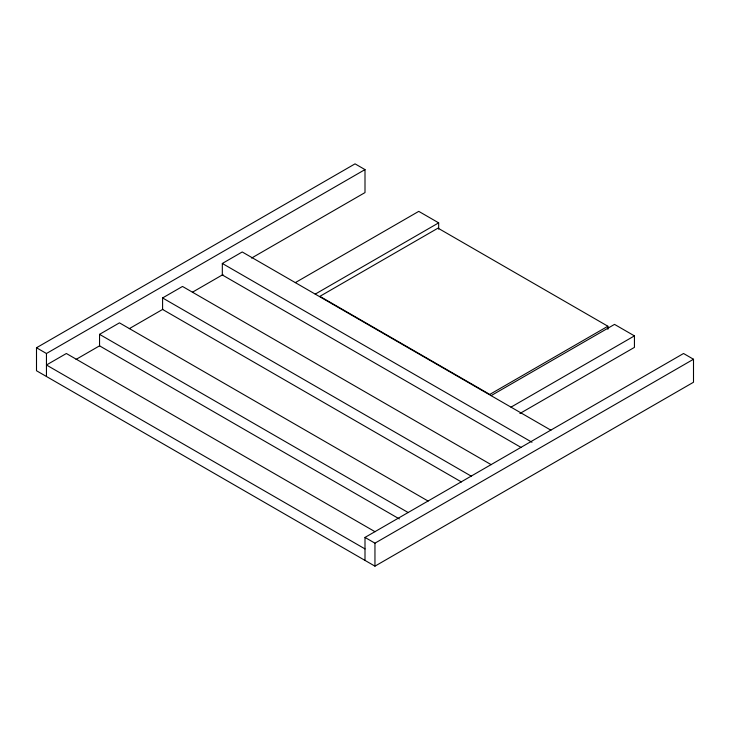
<?xml version="1.0" encoding="UTF-8"?>
<svg xmlns="http://www.w3.org/2000/svg" width="730" height="730" viewBox="0 0 730 730"><rect width="100%" height="100%" fill="white"/><g stroke="black" fill="none" stroke-linecap="round" stroke-linejoin="round"><path stroke-width="1.09" d="M365 560.403L365 537.417L683.545 353.502L693.5 359.251L693.5 382.246L374.955 566.152L36.5 370.749L36.5 347.754L355.045 163.849L365 169.597L365 192.583L251.585 258.064M36.5 347.754L46.455 353.502L365 169.597M399.356 518.939L99.545 345.847L99.545 334.349L119.455 322.852L428.136 501.072M461.415 481.964L162.589 309.447L162.589 297.95L182.5 286.452L491.18 464.672M521.138 447.481L222.321 274.964L222.321 263.466L242.223 251.969L550.913 430.189M76.039 359.416L99.709 345.746M129.292 328.664L162.826 309.31M192.41 292.228L222.988 274.571M295.321 282.62L418.755 211.362L438.666 222.851L438.666 229.12M315.223 294.117L438.666 222.851M607.889 326.228L489.766 394.428L319.877 296.344L438 228.143L607.889 326.228L607.889 329.349M491.089 395.651L614.523 324.385L634.434 335.882L634.434 347.38L519.888 413.509M511 407.148L634.434 335.882M365 537.417L374.955 543.166L693.5 359.251M222.321 263.466L531.987 442.252M162.589 297.95L471.27 476.17M99.545 334.349L408.225 512.57M375.047 531.723L66.366 353.502L46.455 365L365 548.914M374.955 543.166L374.955 566.152M46.455 353.502L46.455 376.498"/></g></svg>
